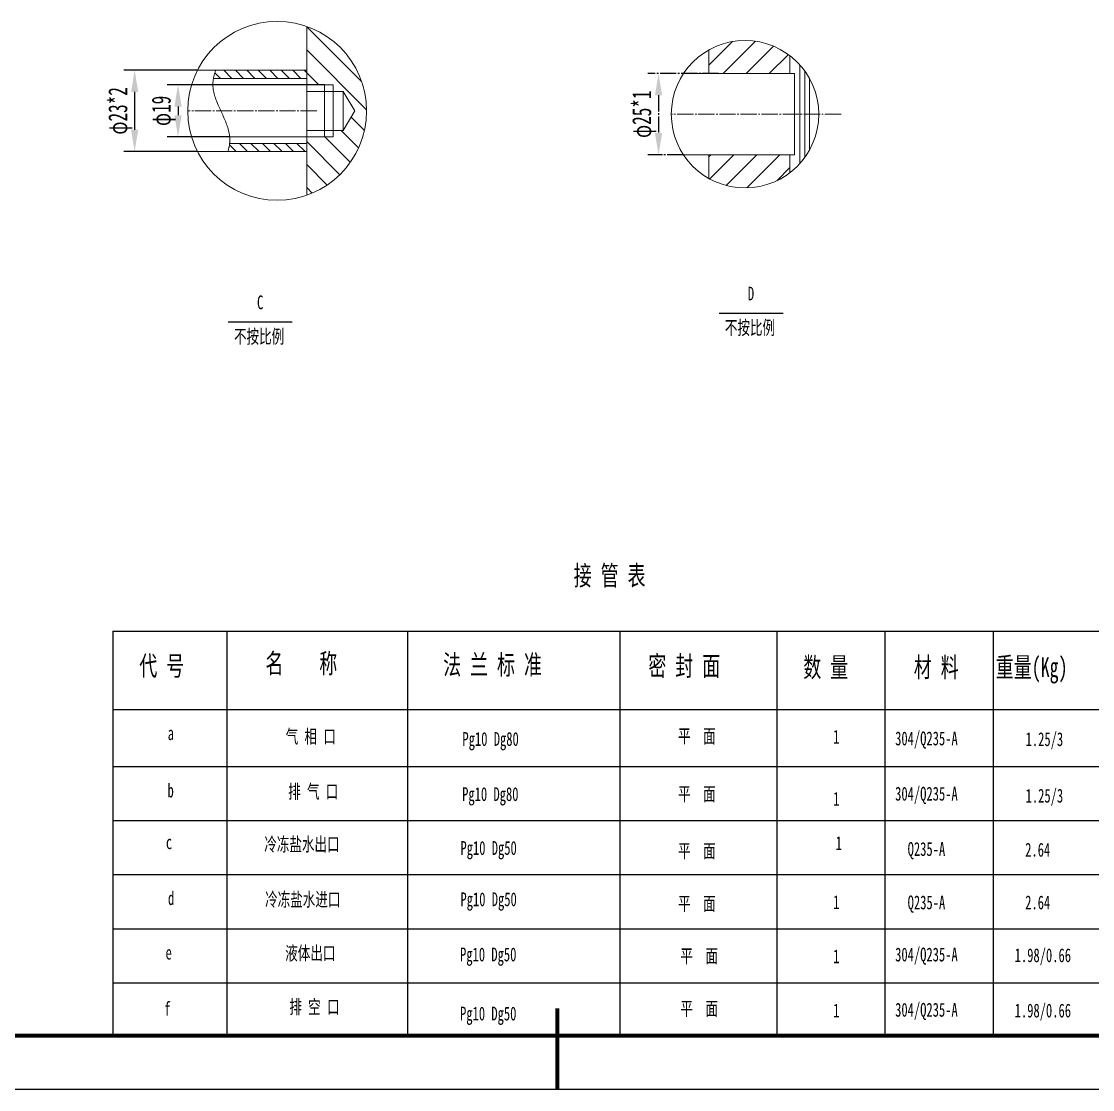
# Model space of a CAD drawing. Header units: millimetres. Extents: x -2970 to 2970, y -2100 to 2100.
# Drawn here: x -990 to 989, y -2100 to -126 of the extents above; entities that cross this region are included whole.
import ezdxf

# ---------------------------------------------------------------- set-up
doc = ezdxf.new("R2010")
doc.units = ezdxf.units.MM
doc.linetypes.add('EB_DASHDOT', pattern=[39, 30, -3, 3, -3])
for name, color, linetype, lineweight in [('CAXA0', 7, 'Continuous', 40), ('CAXA1', 1, 'EB_DASHDOT', 25), ('CAXA3', 7, 'Continuous', 25), ('CAXA4', 3, 'Continuous', 25)]:
    doc.layers.add(name, color=color, linetype=linetype, lineweight=lineweight)
doc.styles.add('UserTxtStyle12', font='', dxfattribs={"width": 0.667})
doc.styles.add('UserTxtStyle13', font='', dxfattribs={"width": 0.667})
doc.styles.add('标准', font='', dxfattribs={"width": 0.667})
doc.styles.get('UserTxtStyle12').set_extended_font_data('FangSong_GB2312')
doc.styles.get('UserTxtStyle13').set_extended_font_data('SimSun')
doc.styles.get('标准').set_extended_font_data('FangSong_GB2312')
doc.dimstyles.new('标准', dxfattribs={"dimscale": 10, "dimtxt": 3.5, "dimasz": 4, "dimexe": 2, "dimexo": 0, "dimtad": 1, "dimdsep": 46, "dimtxsty": '标准', "dimcen": 0, "dimdle": 6, "dimaunit": 1, "dimazin": 2, "dimtfac": 1, "dimtdec": 3, "dimtmove": 0, "dimatfit": 3, "dimfxl": 0, "dimtolj": 1, "dimtzin": 0, "dimarcsym": 0})

# ---------------------------------------------------------------- blocks, each defined once
blk = doc.blocks.new('CAXBLOCK0', base_point=(2870, -2000))
at = {"layer": 'CAXA0', "color": 0, "linetype": 'Continuous', "lineweight": 70}
for p, q in [((0, -2100), (0, -1950)), ((-2870, -2000), (2870, -2000))]:
    blk.add_line(p, q, dxfattribs=at)
at = {"layer": 'CAXA0', "color": 0, "linetype": 'Continuous', "lineweight": 25}
blk.add_line((2970, -2100), (-2970, -2100), dxfattribs=at)
blk = doc.blocks.new('CAXBLOCK59', base_point=(-708.4, -432.6))
at = {"layer": 'CAXA0', "color": 0, "linetype": 'Continuous', "lineweight": 25}
for p, q in [((-759.3, -315.5), (-766.2, -308.6)), ((-745.2, -315.5), (-755.2, -305.5)), ((-731, -315.5), (-741, -305.5)), ((-716.9, -315.5), (-726.9, -305.5)), ((-702.8, -315.5), (-712.8, -305.5)), ((-688.6, -315.5), (-698.6, -305.5)), ((-674.5, -315.5), (-684.5, -305.5)), ((-660.3, -315.5), (-670.3, -305.5)), ((-652.7, -309), (-656.2, -305.5)), ((-725.9, -405.5), (-735.9, -395.5)), ((-711.8, -405.5), (-721.8, -395.5)), ((-697.6, -405.5), (-707.6, -395.5)), ((-683.5, -405.5), (-693.5, -395.5)), ((-669.3, -405.5), (-679.3, -395.5)), ((-655.2, -405.5), (-665.2, -395.5)), ((-740, -405.5), (-748.2, -397.3))]:
    blk.add_line(p, q, dxfattribs=at)
blk = doc.blocks.new('CAXBLOCK60', base_point=(-555.6, -430.6))
at = {"layer": 'CAXA0', "color": 0, "linetype": 'Continuous', "lineweight": 25}
for p, q in [((-585.2, -319.9), (-652.7, -252.4)), ((-579.3, -354.1), (-652.7, -280.7)), ((-638.2, -323.5), (-652.7, -309)), ((-582, -379.7), (-598.4, -363.2)), ((-589.1, -400.9), (-610.5, -379.5)), ((-612.4, -434.2), (-652.7, -393.8)), ((-599.4, -418.9), (-630.8, -387.5)), ((-627.9, -446.9), (-652.7, -422.1)), ((-646.3, -456.8), (-652.7, -450.4))]:
    blk.add_line(p, q, dxfattribs=at)
blk = doc.blocks.new('CAXBLOCK78', base_point=(-83.7, -487))
at = {"layer": 'CAXA0', "color": 0, "linetype": 'Continuous', "lineweight": 25}
for p, q in [((-157.7, -299.1), (-128.7, -270.1)), ((-139.9, -309.6), (-100, -269.7)), ((-111.6, -309.6), (-77.8, -275.8)), ((-83.3, -309.6), (-59.7, -286)), ((-157.7, -412.2), (-155, -409.6)), ((-156.5, -439.3), (-126.7, -409.6)), ((-136.3, -447.4), (-98.4, -409.6)), ((-111, -450.4), (-70.2, -409.6)), ((-73.9, -441.6), (-57.7, -425.3))]:
    blk.add_line(p, q, dxfattribs=at)
blk = doc.blocks.new('*CAXBLOCK9598')
at = {"layer": 'CAXA4', "color": 0, "linetype": 'Continuous', "lineweight": -2}
for p, q in [((-430.2, -243.5), (-721, -243.5)), ((-701, -283.5), (-701, -299.5)), ((-605.5, -339.5), (-721, -339.5))]:
    blk.add_line(p, q, dxfattribs=at)
at = {"layer": 'CAXA4', "color": 0, "linetype": 'Continuous'}
for points in [[(-707.7, -283.5), (-694.3, -283.5), (-701, -243.5)], [(-707.7, -299.5), (-694.3, -299.5), (-701, -339.5)]]:
    blk.add_solid(points, dxfattribs=at)
at = {"layer": 'Defpoints', "color": 0, "linetype": 'Continuous'}
for p in [(-430.2, -243.5), (-701, -339.5), (-605.5, -339.5)]:
    blk.add_point(p, dxfattribs=at)
at = {"layer": 'CAXA4', "color": 0, "linetype": 'Continuous', "lineweight": 15, "insert": (-727.4, -291.5), "char_height": 35, "attachment_point": 5, "rotation": 90, "style": '标准'}
blk.add_mtext('\\A1;{\\fFangSong_GB2312|b0|i0|c134|p0;φ19}', dxfattribs=at)
blk = doc.blocks.new('*CAXBLOCK9699')
at = {"layer": 'CAXA4', "color": 0, "linetype": 'Continuous', "lineweight": -2}
for p, q in [((-665.1, -216.5), (-801.2, -216.5)), ((-781.2, -256.5), (-781.2, -326.5)), ((-665.1, -366.5), (-801.2, -366.5))]:
    blk.add_line(p, q, dxfattribs=at)
at = {"layer": 'CAXA4', "color": 0, "linetype": 'Continuous'}
for points in [[(-787.8, -256.5), (-774.5, -256.5), (-781.2, -216.5)], [(-787.8, -326.5), (-774.5, -326.5), (-781.2, -366.5)]]:
    blk.add_solid(points, dxfattribs=at)
at = {"layer": 'Defpoints', "color": 0, "linetype": 'Continuous'}
for p in [(-665.1, -216.5), (-781.2, -366.5), (-665.1, -366.5)]:
    blk.add_point(p, dxfattribs=at)
at = {"layer": 'CAXA4', "color": 0, "linetype": 'Continuous', "lineweight": 15, "insert": (-807.6, -291.5), "char_height": 35, "attachment_point": 5, "rotation": 90, "style": '标准'}
blk.add_mtext('\\A1;{\\fFangSong_GB2312|b0|i0|c134|p0;φ23*2}', dxfattribs=at)
blk = doc.blocks.new('*CAXBLOCK116119')
at = {"layer": 'CAXA4', "color": 0, "linetype": 'EB_DASHDOT', "lineweight": -2}
for p, q in [((297.9, -222.7), (167, -222.7)), ((187, -262.7), (187, -332.7)), ((233.1, -372.7), (167, -372.7))]:
    blk.add_line(p, q, dxfattribs=at)
at = {"layer": 'CAXA4', "color": 0, "linetype": 'EB_DASHDOT'}
for points in [[(180.4, -262.7), (193.7, -262.7), (187, -222.7)], [(180.4, -332.7), (193.7, -332.7), (187, -372.7)]]:
    blk.add_solid(points, dxfattribs=at)
at = {"layer": 'Defpoints', "color": 0, "linetype": 'EB_DASHDOT'}
for p in [(297.9, -222.7), (187, -372.7), (233.1, -372.7)]:
    blk.add_point(p, dxfattribs=at)
at = {"layer": 'CAXA4', "color": 0, "linetype": 'EB_DASHDOT', "lineweight": 18, "insert": (160.6, -297.7), "char_height": 35, "attachment_point": 5, "rotation": 90, "style": '标准'}
blk.add_mtext('\\A1;\\fFangSong_GB2312;φ25*1', dxfattribs=at)

msp = doc.modelspace()

# ---------------------------------------------------------------- linework, layer by layer
at = {"layer": 'CAXA0', "linetype": 'Continuous', "lineweight": 15}
for p, q in [((-462.666, -135.72), (-462.666, -447.298)), ((-462.666, -135.72), (-462.666, -447.298)), ((-462.666, -216.509), (-665.123, -216.509)), ((-632.182, -218.927), (-631.739, -217.716)), ((-631.739, -217.716), (-631.279, -216.509)), ((-636.436, -238.639), (-636.343, -237.402)), ((-636.343, -237.402), (-636.226, -236.164)), ((-636.226, -236.164), (-636.084, -234.925)), ((-636.084, -234.925), (-635.917, -233.687)), ((-635.917, -233.687), (-635.726, -232.448)), ((-635.726, -232.448), (-635.513, -231.21)), ((-462.666, -231.509), (-635.566, -231.509)), ((-635.513, -231.21), (-635.276, -229.973)), ((-635.276, -229.973), (-635.016, -228.737)), ((-635.016, -228.737), (-634.734, -227.502)), ((-634.734, -227.502), (-634.431, -226.269)), ((-634.431, -226.269), (-634.107, -225.038)), ((-634.107, -225.038), (-633.762, -223.81)), ((-633.762, -223.81), (-633.396, -222.584)), ((-633.396, -222.584), (-633.011, -221.362)), ((-633.011, -221.362), (-632.606, -220.143)), ((-632.606, -220.143), (-632.182, -218.927)), ((-430.191, -243.509), (-636.547, -243.509)), ((-636.543, -241.109), (-636.503, -239.874)), ((-636.541, -243.795), (-636.543, -241.109)), ((-636.419, -246.474), (-636.541, -243.795)), ((-636.503, -239.874), (-636.436, -238.639)), ((-636.183, -249.144), (-636.419, -246.474)), ((-635.84, -251.807), (-636.183, -249.144)), ((-635.395, -254.463), (-635.84, -251.807)), ((-634.856, -257.112), (-635.395, -254.463)), ((-634.229, -259.755), (-634.856, -257.112)), ((-430.191, -255.509), (-462.666, -255.509)), ((-430.191, -243.509), (-414.4, -243.509)), ((-430.191, -339.509), (-430.191, -243.509)), ((-414.4, -255.509), (-430.191, -255.509)), ((-414.4, -339.509), (-414.4, -243.509)), ((-395.688, -255.509), (-414.4, -255.509)), ((-414.4, -327.509), (-414.4, -255.509)), ((-395.688, -255.509), (-374.303, -291.509)), ((-395.688, -327.509), (-395.688, -255.509)), ((-395.688, -309.509), (-395.688, -255.509)), ((-633.519, -262.392), (-634.229, -259.755)), ((-632.734, -265.024), (-633.519, -262.392)), ((-631.879, -267.652), (-632.734, -265.024)), ((-630.961, -270.274), (-631.879, -267.652)), ((-629.987, -272.893), (-630.961, -270.274)), ((-627.892, -278.121), (-630.12, -272.679)), ((-628.961, -275.508), (-629.987, -272.893)), ((-626.785, -280.73), (-627.892, -278.121)), ((-625.646, -283.338), (-626.785, -280.73)), ((-624.481, -285.943), (-625.646, -283.338)), ((-623.298, -288.548), (-624.481, -285.943)), ((-622.103, -291.151), (-623.298, -288.548)), ((-620.9, -293.754), (-622.103, -291.151)), ((-619.698, -296.357), (-620.9, -293.754)), ((-618.503, -298.96), (-619.698, -296.357)), ((-374.303, -291.509), (-395.688, -327.509)), ((-617.32, -301.565), (-618.503, -298.96)), ((-616.155, -304.17), (-617.32, -301.565)), ((-615.016, -306.778), (-616.155, -304.17)), ((-613.909, -309.387), (-615.016, -306.778)), ((-612.84, -311.999), (-613.909, -309.387)), ((-611.814, -314.615), (-612.84, -311.999)), ((-610.84, -317.233), (-611.814, -314.615)), ((-609.922, -319.856), (-610.84, -317.233)), ((-609.067, -322.483), (-609.922, -319.856)), ((-608.282, -325.115), (-609.067, -322.483)), ((-607.572, -327.753), (-608.282, -325.115)), ((-606.945, -330.396), (-607.572, -327.753)), ((-606.406, -333.045), (-606.945, -330.396)), ((-605.961, -335.701), (-606.406, -333.045)), ((-605.618, -338.364), (-605.961, -335.701)), ((-430.191, -327.509), (-462.666, -327.509)), ((-430.191, -327.509), (-414.4, -327.509)), ((-395.688, -327.509), (-414.4, -327.509)), ((-606.322, -356.482), (-606.143, -355.473)), ((-606.143, -355.473), (-605.98, -354.464)), ((-605.98, -354.464), (-605.832, -353.455)), ((-605.832, -353.455), (-605.7, -352.445)), ((-605.7, -352.445), (-605.585, -351.436)), ((-605.382, -341.034), (-605.618, -338.364)), ((-462.666, -351.509), (-605.593, -351.509)), ((-605.585, -351.436), (-605.486, -350.427)), ((-430.191, -339.509), (-605.517, -339.509)), ((-605.486, -350.427), (-605.403, -349.419)), ((-605.403, -349.419), (-605.337, -348.411)), ((-605.26, -343.712), (-605.382, -341.034)), ((-605.337, -348.411), (-605.289, -347.405)), ((-605.289, -347.405), (-605.258, -346.399)), ((-605.258, -346.399), (-605.26, -343.712)), ((-430.191, -339.509), (-414.4, -339.509)), ((-462.666, -366.509), (-665.123, -366.509)), ((-608.909, -366.509), (-608.589, -365.514)), ((-608.589, -365.514), (-608.281, -364.517)), ((-608.281, -364.517), (-607.987, -363.517)), ((-607.987, -363.517), (-607.707, -362.516)), ((-607.707, -362.516), (-607.44, -361.513)), ((-607.44, -361.513), (-607.188, -360.509)), ((-607.188, -360.509), (-606.949, -359.504)), ((-606.949, -359.504), (-606.725, -358.497)), ((-606.725, -358.497), (-606.516, -357.49)), ((-606.516, -357.49), (-606.322, -356.482))]:
    msp.add_line(p, q, dxfattribs=at)
at = {"layer": 'CAXA0', "linetype": 'Continuous', "lineweight": 18}
for p, q in [((279.909, -222.659), (279.909, -178.978)), ((279.909, -222.659), (279.909, -178.978)), ((429.909, -222.659), (429.909, -189.591)), ((447.909, -206.194), (447.909, -389.123)), ((457.165, -217.596), (457.165, -377.721)), ((438.276, -222.659), (233.106, -222.659)), ((297.909, -222.659), (233.106, -222.659)), ((438.276, -372.659), (438.276, -222.659)), ((465.909, -231.289), (465.909, -364.028)), ((438.276, -372.659), (233.106, -372.659)), ((297.909, -372.659), (233.106, -372.659)), ((279.909, -372.659), (279.909, -416.339)), ((279.909, -372.659), (279.909, -416.339)), ((429.909, -372.659), (429.909, -405.726))]:
    msp.add_line(p, q, dxfattribs=at)
at = {"layer": 'CAXA0', "linetype": 'Continuous', "lineweight": 25}
for p, q in [((298.789, -665.312), (417.164, -665.312)), ((-608.35, -681.573), (-489.975, -681.573))]:
    msp.add_line(p, q, dxfattribs=at)
at = {"layer": 'CAXA0', "linetype": 'Continuous', "lineweight": 15}
msp.add_circle((-517.847, -291.509), 165.273, dxfattribs=at)
at = {"layer": 'CAXA0', "linetype": 'Continuous', "lineweight": 18}
msp.add_circle((346.887, -297.659), 136.276, dxfattribs=at)
at = {"layer": 'CAXA1', "linetype": 'EB_DASHDOT', "lineweight": 15}
msp.add_line((-444.666, -291.509), (-683.12, -291.509), dxfattribs=at)
at = {"layer": 'CAXA1', "linetype": 'EB_DASHDOT', "lineweight": 18}
msp.add_line((524.517, -297.659), (210.611, -297.659), dxfattribs=at)
at = {"layer": 'CAXA1', "color": 7, "linetype": 'Continuous', "lineweight": 25}
msp.add_line((-821.466, -2002.827), (605.459, -2002.827), dxfattribs=at)
at = {"layer": 'CAXA3', "linetype": 'Continuous', "lineweight": 25}
for p, q in [((-821.466, -1252.827), (-821.466, -2002.827)), ((-821.466, -1252.827), (1005.459, -1252.827)), ((-610.638, -1252.827), (-610.638, -2002.827)), ((-276.686, -1252.827), (-276.686, -2002.827)), ((115.454, -1252.827), (115.454, -2002.827)), ((405.459, -1252.827), (405.459, -2002.827)), ((605.459, -1252.827), (605.459, -2002.827)), ((805.459, -1252.827), (805.459, -2002.827)), ((-821.466, -1397.437), (1005.459, -1397.437)), ((-821.466, -1502.827), (1005.459, -1502.827)), ((-821.466, -1602.827), (1005.459, -1602.827)), ((-821.466, -1702.827), (1005.459, -1702.827)), ((-821.466, -1802.827), (1005.459, -1802.827)), ((-821.466, -1902.827), (1005.459, -1902.827))]:
    msp.add_line(p, q, dxfattribs=at)

# ---------------------------------------------------------------- block references
at = {"layer": 'CAXA0', "linetype": 'Continuous', "lineweight": 70}
msp.add_blockref('CAXBLOCK0', (2870, -2000), dxfattribs=at)
at = {"layer": 'CAXA0', "linetype": 'Continuous', "lineweight": 15, "xscale": 1.5, "yscale": 1.5, "zscale": 1.5}
for name, p in [('CAXBLOCK60', (-316.956, -404.149)), ('CAXBLOCK59', (-546.145, -407.208))]:
    msp.add_blockref(name, p, dxfattribs=at)
at = {"layer": 'CAXA0', "linetype": 'EB_DASHDOT', "lineweight": 18, "xscale": 1.5, "yscale": 1.5, "zscale": 1.5}
msp.add_blockref('CAXBLOCK78', (390.903, -488.745), dxfattribs=at)

# ---------------------------------------------------------------- texts
at = {"layer": 'CAXA0', "linetype": 'Continuous', "lineweight": 25, "char_height": 25.5, "attachment_point": 1, "style": '标准'}
for s, insert in [('\\fFangSong_GB2312|b0|i0|p34;C', (-554.987, -632.606)), ('{\\fFangSong_GB2312|b0|i0|c134|p32;不按比例\\fFangSong_GB2312|b0|i0|c134|p34;}', (-597.59, -695.606)), ('{\\fFangSong_GB2312|b0|i0|c134|p34;不按比例}', (309.549, -679.344))]:
    msp.add_mtext(s, dxfattribs=dict(at, insert=insert))
at = {"layer": 'CAXA0', "linetype": 'Continuous', "lineweight": 18, "insert": (352.151, -616.344), "char_height": 25.5, "attachment_point": 1, "style": '标准'}
msp.add_mtext('\\fFangSong_GB2312|b0|i0|p34;D', dxfattribs=at)
at = {"layer": 'CAXA4', "linetype": 'Continuous', "lineweight": 25, "attachment_point": 1}
for s, insert, char_height, style in [('\\fSimSun|b0|i0|p34;接 管 表', (30.305, -1131.821), 36.5, 'UserTxtStyle13'), ('\\fSimSun|b0|i0|p34;代 号', (-772.623, -1298.767), 36.5, 'UserTxtStyle13'), ('\\fSimSun|b0|i0|p34;名    称', (-539.428, -1294.32), 36.5, 'UserTxtStyle13'), ('\\fSimSun|b0|i0|p34;法 兰 标 准', (-211.006, -1296.592), 36.5, 'UserTxtStyle13'), ('\\fSimSun|b0|i0|p34;密 封 面', (168.158, -1298.865), 36.5, 'UserTxtStyle13'), ('\\fSimSun|b0|i0|p34;数 量', (454.497, -1301.235), 36.5, 'UserTxtStyle13'), ('\\fSimSun|b0|i0|p34;材 料', (658.723, -1301.235), 36.5, 'UserTxtStyle13'), ('\\fSimSun|b0|i0|p34;重量(Kg)', (810.265, -1301.235), 36.5, 'UserTxtStyle13'), ('\\fFangSong_GB2312|b0|i0|p34;a', (-720.079, -1428.664), 25.5, 'UserTxtStyle12'), ('\\fFangSong_GB2312|b0|i0|p34;气 相 口', (-502.103, -1434.708), 25.5, 'UserTxtStyle12'), ('\\fFangSong_GB2312|b0|i0|p34;Pg10 Dg80', (-175.4, -1439.357), 25.5, 'UserTxtStyle12'), ('\\fSimSun|b0|i0|p34;平  面', (223.17, -1434.093), 25.5, 'UserTxtStyle13'), ('\\fFangSong_GB2312|b0|i0|p34;1', (509.774, -1435.187), 25.5, 'UserTxtStyle12'), ('\\fFangSong_GB2312|b0|i0|p34;304/Q235-A', (624.27, -1438.392), 25.5, '标准'), ('\\fFangSong_GB2312|b0|i0|p34;1.25/3', (865.4, -1439.759), 25.5, '标准'), ('\\fFangSong_GB2312|b0|i0|p34;b', (-720.371, -1534.556), 25.5, 'UserTxtStyle12'), ('\\fFangSong_GB2312|b0|i0|p34;排 气 口', (-497.462, -1536.482), 25.5, 'UserTxtStyle12'), ('\\fFangSong_GB2312|b0|i0|p34;Pg10 Dg80', (-175.927, -1541.268), 25.5, 'UserTxtStyle12'), ('\\fSimSun|b0|i0|p34;平  面', (223.17, -1540.945), 25.5, 'UserTxtStyle13'), ('\\fFangSong_GB2312|b0|i0|p34;304/Q235-A', (624.27, -1540.529), 25.5, '标准'), ('\\fFangSong_GB2312|b0|i0|p34;1.25/3', (865.4, -1544.217), 25.5, '标准'), ('\\fFangSong_GB2312|b0|i0|p34;1', (509.774, -1549.887), 25.5, 'UserTxtStyle12'), ('\\fFangSong_GB2312|b0|i0|p34;c', (-723.435, -1630.183), 25.5, 'UserTxtStyle12'), ('\\fFangSong_GB2312|b0|i0|p34;冷冻盐水出口', (-541.591, -1633.926), 25.5, 'UserTxtStyle12'), ('\\fFangSong_GB2312|b0|i0|p34;Pg10 Dg50', (-179.091, -1640.808), 25.5, 'UserTxtStyle12'), ('\\fFangSong_GB2312|b0|i0|p34;1', (514.32, -1631.772), 25.5, 'UserTxtStyle12'), ('\\fFangSong_GB2312|b0|i0|p34;  Q235-A', (624.27, -1642.665), 25.5, '标准'), ('\\fSimSun|b0|i0|p34;平  面', (223.17, -1646.443), 25.5, 'UserTxtStyle13'), ('\\fFangSong_GB2312|b0|i0|p34;  2.64', (841.452, -1644.033), 25.5, '标准'), ('\\fFangSong_GB2312|b0|i0|p34;d', (-719.612, -1733.535), 25.5, 'UserTxtStyle12'), ('\\fFangSong_GB2312|b0|i0|p34;冷冻盐水进口', (-540.11, -1735.905), 25.5, 'UserTxtStyle12'), ('\\fFangSong_GB2312|b0|i0|p34;Pg10 Dg50', (-179.091, -1735.609), 25.5, 'UserTxtStyle12'), ('\\fFangSong_GB2312|b0|i0|p34;1', (509.774, -1740.952), 25.5, 'UserTxtStyle12'), ('\\fFangSong_GB2312|b0|i0|p34;  Q235-A', (624.27, -1741.387), 25.5, '标准'), ('\\fFangSong_GB2312|b0|i0|p34;  2.64', (841.452, -1741.433), 25.5, '标准'), ('\\fSimSun|b0|i0|p34;平  面', (223.17, -1743.502), 25.5, 'UserTxtStyle13'), ('\\fFangSong_GB2312|b0|i0|p34;e', (-724.062, -1834.124), 25.5, 'UserTxtStyle12'), ('\\fFangSong_GB2312|b0|i0|p34;液体出口', (-502.933, -1835.103), 25.5, 'UserTxtStyle12'), ('\\fFangSong_GB2312|b0|i0|p34;Pg10 Dg50', (-179.808, -1837.519), 25.5, 'UserTxtStyle12'), ('\\fSimSun|b0|i0|p34;平  面', (227.387, -1840.56), 25.5, 'UserTxtStyle13'), ('\\fFangSong_GB2312|b0|i0|p34;304/Q235-A', (624.27, -1837.654), 25.5, '标准'), ('\\fFangSong_GB2312|b0|i0|p34;1.98/0.66', (845.188, -1839.021), 25.5, '标准'), ('\\fFangSong_GB2312|b0|i0|p34;1', (509.774, -1841.034), 25.5, 'UserTxtStyle12'), ('\\fFangSong_GB2312|b0|i0|p34;f', (-726.503, -1937.778), 25.5, '标准'), ('\\fFangSong_GB2312|b0|i0|p34;排 空 口', (-495.241, -1934.383), 25.5, '标准'), ('\\fSimSun|b0|i0|p34;平  面', (227.387, -1937.619), 25.5, 'UserTxtStyle13'), ('\\fFangSong_GB2312|b0|i0|p34;304/Q235-A', (624.27, -1939.79), 25.5, '标准'), ('\\fFangSong_GB2312|b0|i0|p34;1.98/0.66', (845.188, -1941.157), 25.5, '标准'), ('\\fFangSong_GB2312|b0|i0|p34;Pg10 Dg50', (-179.808, -1946.794), 25.5, 'UserTxtStyle12'), ('\\fFangSong_GB2312|b0|i0|p34;1', (509.774, -1941.116), 25.5, 'UserTxtStyle12')]:
    msp.add_mtext(s, dxfattribs=dict(at, insert=insert, char_height=char_height, style=style))

# ---------------------------------------------------------------- dimensions: what is measured, and where the dimension line sits
at = {"layer": 'CAXA4', "linetype": 'Continuous', "lineweight": 15}
for base, p1, p2, text, picture, middle in [((-781.182, -366.509), (-665.123, -216.509), (-665.123, -366.509), '{\\fFangSong_GB2312|b0|i0|c134|p0;φ23*2}', '*CAXBLOCK9699', (-807.581, -291.509)), ((-701.009, -339.509), (-430.191, -243.509), (-605.517, -339.509), '{\\fFangSong_GB2312|b0|i0|c134|p0;φ19}', '*CAXBLOCK9598', (-727.408, -291.509))]:
    dim = msp.add_linear_dim(base=base, p1=p1, p2=p2, angle=270, text=text, dimstyle='标准', dxfattribs=at)
    dim.commit()
    dim.dimension.update_dxf_attribs({"geometry": picture, "text_midpoint": middle})
at = {"layer": 'CAXA4', "linetype": 'EB_DASHDOT', "lineweight": 18}
dim = msp.add_linear_dim(base=(187.041, -372.659), p1=(297.909, -222.659), p2=(233.106, -372.659), angle=270, text='\\fFangSong_GB2312;φ25*1', dimstyle='标准', dxfattribs=at)
dim.commit()
dim.dimension.update_dxf_attribs({"geometry": '*CAXBLOCK116119', "text_midpoint": (160.642, -297.659)})

doc.saveas('drawing.dxf')
